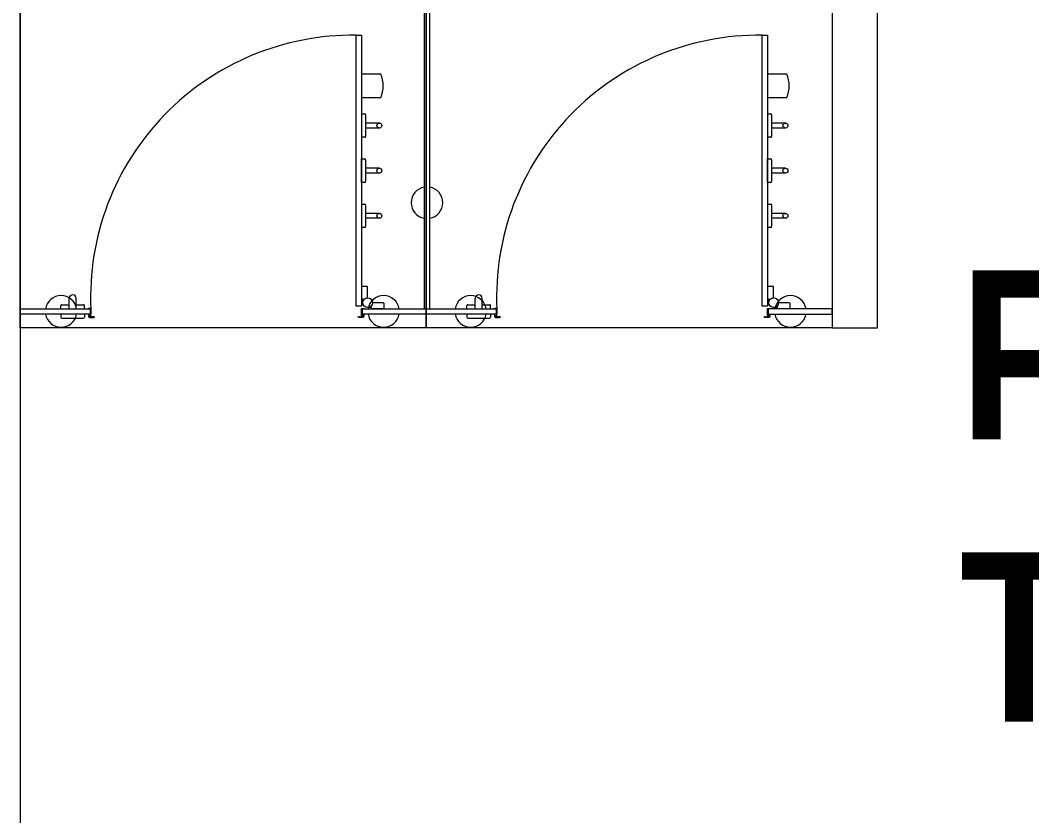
# Model space of a CAD drawing. Header units: millimetres. Extents: x -282761 to 137668, y -273845 to 94451.
# Drawn here: x 846 to 3088, y -72731 to -70968 of the extents above; entities that cross this region are included whole.
import ezdxf

# ---------------------------------------------------------------- set-up
doc = ezdxf.new("R2010")
doc.units = ezdxf.units.MM
for name, color, linetype, lineweight in [('BLK_2 - 1ST__2ND_STOREY_PLAN-archi clean_11 SEPT 2024$0$1599_DB_A_BLK2_HQ_R21- LINKVIEW_BLK2_1ST STOREY Toilet JOH$0$A-_GENM----_M', 8, 'Continuous', 9), ('BLK_2 - 1ST__2ND_STOREY_PLAN-archi clean_11 SEPT 2024$0$1599_DB_A_BLK2_HQ_R21- LINKVIEW_BLK2_1ST STOREY Toilet JOH$0$S-_COLN----_E', 8, 'Continuous', 9), ('BLK_2 - 1ST__2ND_STOREY_PLAN-archi clean_11 SEPT 2024$0$_CATCHMENT_DRAIN', 8, 'Continuous', 0)]:
    doc.layers.add(name, color=color, linetype=linetype, lineweight=lineweight)
doc.layers.add('ROOMNAME', color=7, linetype='Continuous')
doc.styles.add('BLK_2 - 1ST__2ND_STOREY_PLAN_12  JUNE 2024$0$Arial Narrow_B_2', font='ARIALNB.TTF', dxfattribs={"height": 500})

# ---------------------------------------------------------------- blocks, each defined once
blk = doc.blocks.new('BLK_2 - 1ST__2ND_STOREY_PLAN-archi clean_11 SEPT 2024$0$3 hook door')
for p, q in [((25045.5, -17739.3), (25045.5, -17782.3)), ((25097.5, -17782.3), (25097.5, -17739.3)), ((25154.1, -17742.8), (25154.1, -17773.3)), ((25165.1, -17742.8), (25165.1, -17773.3)), ((25254.1, -17742.8), (25254.1, -17773.3)), ((25265.1, -17742.8), (25265.1, -17773.3)), ((25354.1, -17742.8), (25354.1, -17773.3)), ((25365.1, -17742.8), (25365.1, -17773.3)), ((25133.6, -17782.3), (25133.6, -17775.3)), ((25135.6, -17773.3), (25183.6, -17773.3)), ((25185.6, -17775.3), (25185.6, -17782.3)), ((25233.6, -17782.3), (25233.6, -17775.3)), ((25235.6, -17773.3), (25283.6, -17773.3)), ((25285.6, -17775.3), (25285.6, -17782.3)), ((25333.6, -17782.3), (25333.6, -17775.3)), ((25335.6, -17773.3), (25383.6, -17773.3)), ((25385.6, -17775.3), (25385.6, -17782.3)), ((25059.1, -17782.3), (25111.1, -17782.3)), ((25285.6, -17782.3), (25233.6, -17782.3)), ((25556.5, -18415.1), (25556.5, -18398.6)), ((25565.5, -18396.6), (25558.5, -18396.6)), ((25577.5, -18396.6), (25584.5, -18396.6)), ((25586.5, -18446.6), (25586.5, -18398.6)), ((25565.5, -18415.1), (25542, -18415.1)), ((25565.5, -18430.1), (25542, -18430.1)), ((25556.5, -18446.6), (25556.5, -18430.1)), ((25565.5, -18448.6), (25558.5, -18448.6)), ((25577.5, -18448.6), (25584.5, -18448.6))]:
    blk.add_line(p, q)
for points in [[(25552, -17757.8), (25552, -17734.8, -0.414214), (25554, -17732.8), (25565.5, -17732.8), (25565.5, -17760.3), (25563.1, -17760.3), (25563.1, -17768.8)], [(25541, -17768.8), (25518, -17768.8, 0.414214), (25516, -17770.8), (25516, -17782.3), (25543.5, -17782.3), (25543.5, -17779.9), (25552, -17779.9)]]:
    blk.add_lwpolyline(points, format="xyb")
for points in [[(25584.8, -17788.3, -0.291473), (25583.6, -17790.1, -1), (25583.1, -17789, 0.291473), (25583.6, -17788.3), (25583.6, -17780.5, 0.350085), (25581.8, -17779.3, 1), (25581.8, -17781.8), (25581.8, -17782.3), (25565.3, -17782.3, -0.414214), (25564.8, -17781.8), (25564.8, -17778.2, -0.327538), (25565.5, -17777.3), (25565.5, -17781.1), (25577.5, -17781.1), (25577.5, -17778.3, -0.414214), (25578.5, -17777.3), (25581.8, -17777.3, -0.414214), (25584.8, -17780.3)], [(25584.8, -18376.4, 0.291473), (25583.6, -18374.6, 1), (25583.1, -18375.7, -0.291473), (25583.6, -18376.4), (25583.6, -18384.2, -0.350085), (25581.8, -18385.4, -1), (25581.8, -18382.9), (25581.8, -18382.4), (25565.3, -18382.4, 0.414214), (25564.8, -18382.9), (25564.8, -18386.5, 0.327538), (25565.5, -18387.4), (25565.5, -18383.6), (25577.5, -18383.6), (25577.5, -18386.4, 0.414214), (25578.5, -18387.4), (25581.8, -18387.4, 0.414214), (25584.8, -18384.4)]]:
    blk.add_lwpolyline(points, format="xyb", close=True)
blk.add_lwpolyline([(25559.6, -17794.3), (24959.6, -17794.3), (24959.6, -17782.3), (25559.6, -17782.3)], close=True)
for centre, radius in [((25159.6, -17742.8), 5.5), ((25259.6, -17742.8), 5.5), ((25359.6, -17742.8), 5.5), ((25552, -17768.8), 11)]:
    blk.add_circle(centre, radius)
for centre, radius, start, end in [((25071.5, -17804.4), 70.1, 68.2289, 111.7711), ((25135.6, -17775.3), 2, 90, 180), ((25183.6, -17775.3), 2, 0, 90), ((25235.6, -17775.3), 2, 90, 180), ((25283.6, -17775.3), 2, 0, 90), ((25335.6, -17775.3), 2, 90, 180), ((25383.6, -17775.3), 2, 0, 90), ((25558.5, -18398.6), 2, 90, 180), ((25584.5, -18398.6), 2, 0, 90), ((25542, -18422.6), 7.5, 90, 270), ((25558.5, -18446.6), 2, 180, 270), ((25584.5, -18446.6), 2, 270, 0)]:
    blk.add_arc(centre, radius, start, end)
at = {"ltscale": 10}
blk.add_arc((25540.3, -17802.2), 580.8, 179.2194, 272.5231, dxfattribs=at)
blk = doc.blocks.new('BLK_2 - 1ST__2ND_STOREY_PLAN-archi clean_11 SEPT 2024$0$TOIL')
for centre, start, end in [((-300033, -102084.9), 99.8709, 260.1291), ((-300033, -102084.9), 279.8709, 80.1291), ((-300033, -102799.8), 99.8709, 260.1291), ((-300033, -102799.8), 279.8709, 80.1291), ((-299792, -102895.9), 9.8709, 170.1291), ((-299792, -102895.9), 189.8709, 350.1291), ((-300033, -102992.8), 99.8709, 260.1291), ((-300033, -102992.8), 279.8709, 80.1291), ((-300033, -103701.7), 99.8709, 260.1291), ((-300033, -103701.7), 279.8709, 80.1291)]:
    blk.add_arc(centre, 35, start, end)
at = {"layer": 'BLK_2 - 1ST__2ND_STOREY_PLAN-archi clean_11 SEPT 2024$0$1599_DB_A_BLK2_HQ_R21- LINKVIEW_BLK2_1ST STOREY Toilet JOH$0$A-_GENM----_M'}
blk.add_line((-300069, -102021.8), (-300069, -102011.5), dxfattribs=at)
at = {"layer": 'BLK_2 - 1ST__2ND_STOREY_PLAN-archi clean_11 SEPT 2024$0$1599_DB_A_BLK2_HQ_R21- LINKVIEW_BLK2_1ST STOREY Toilet JOH$0$S-_COLN----_E'}
for points in [[(-300027, -102150.9), (-300039, -102150.9), (-300039, -101994.4), (-300027, -101994.4), (-300027, -102150.9)], [(-300027, -102750.9), (-300027, -103050.9), (-300039, -103050.9), (-300039, -102750.9), (-300027, -102750.9)], [(-300027, -102889.9), (-300027, -102901.9), (-298069, -102901.9), (-298069, -102889.9), (-300027, -102889.9)], [(-300027, -103650.9), (-300039, -103650.9), (-300039, -103794.4), (-300027, -103794.4), (-300027, -103650.9)]]:
    blk.add_lwpolyline(points, dxfattribs=at)
at = {"layer": 'BLK_2 - 1ST__2ND_STOREY_PLAN-archi clean_11 SEPT 2024$0$1599_DB_A_BLK2_HQ_R21- LINKVIEW_BLK2_1ST STOREY Toilet JOH$0$S-_COLN----_E', "rotation": 180}
for p in [(-274461.5, -120533.2), (-274461.5, -121433.2)]:
    blk.add_blockref('BLK_2 - 1ST__2ND_STOREY_PLAN-archi clean_11 SEPT 2024$0$3 hook door', p, dxfattribs=at)
blk = doc.blocks.new('BLK_2 - 1ST__2ND_STOREY_PLAN-archi clean_11 SEPT 2024')
at = {"layer": 'BLK_2 - 1ST__2ND_STOREY_PLAN-archi clean_11 SEPT 2024$0$1599_DB_A_BLK2_HQ_R21- LINKVIEW_BLK2_1ST STOREY Toilet JOH$0$S-_COLN----_E'}
blk.add_line((-130461.4, -109977.4), (-130461.4, -117902.4), dxfattribs=at)
for points in [[(-130461.4, -114377.4), (-130461.4, -112377.4), (-129561.4, -112377.4), (-129561.4, -114377.4)], [(-129561.4, -114377.4), (-129561.4, -112377.4), (-128661.4, -112377.4), (-128661.4, -114377.4)]]:
    blk.add_lwpolyline(points, close=True, dxfattribs=at)
blk.add_lwpolyline([(-128661.4, -112377.4), (-128661.4, -114377.4), (-128561.4, -114377.4), (-128561.4, -112377.4)], dxfattribs=at)
at = {"rotation": 90}
blk.add_blockref('BLK_2 - 1ST__2ND_STOREY_PLAN-archi clean_11 SEPT 2024$0$TOIL', (-232455.7, 185691.6), dxfattribs=at)

msp = doc.modelspace()

# ---------------------------------------------------------------- block references
at = {"layer": 'BLK_2 - 1ST__2ND_STOREY_PLAN-archi clean_11 SEPT 2024$0$_CATCHMENT_DRAIN'}
msp.add_blockref('BLK_2 - 1ST__2ND_STOREY_PLAN-archi clean_11 SEPT 2024', (131307.1, 42727.7), dxfattribs=at)

# ---------------------------------------------------------------- texts
at = {"layer": 'ROOMNAME', "insert": (2928.4, -71522.3), "char_height": 375, "width": 2193.272, "attachment_point": 1, "style": 'BLK_2 - 1ST__2ND_STOREY_PLAN_12  JUNE 2024$0$Arial Narrow_B_2'}
msp.add_mtext('FEMALE TOILET', dxfattribs=at)

doc.saveas('drawing.dxf')
